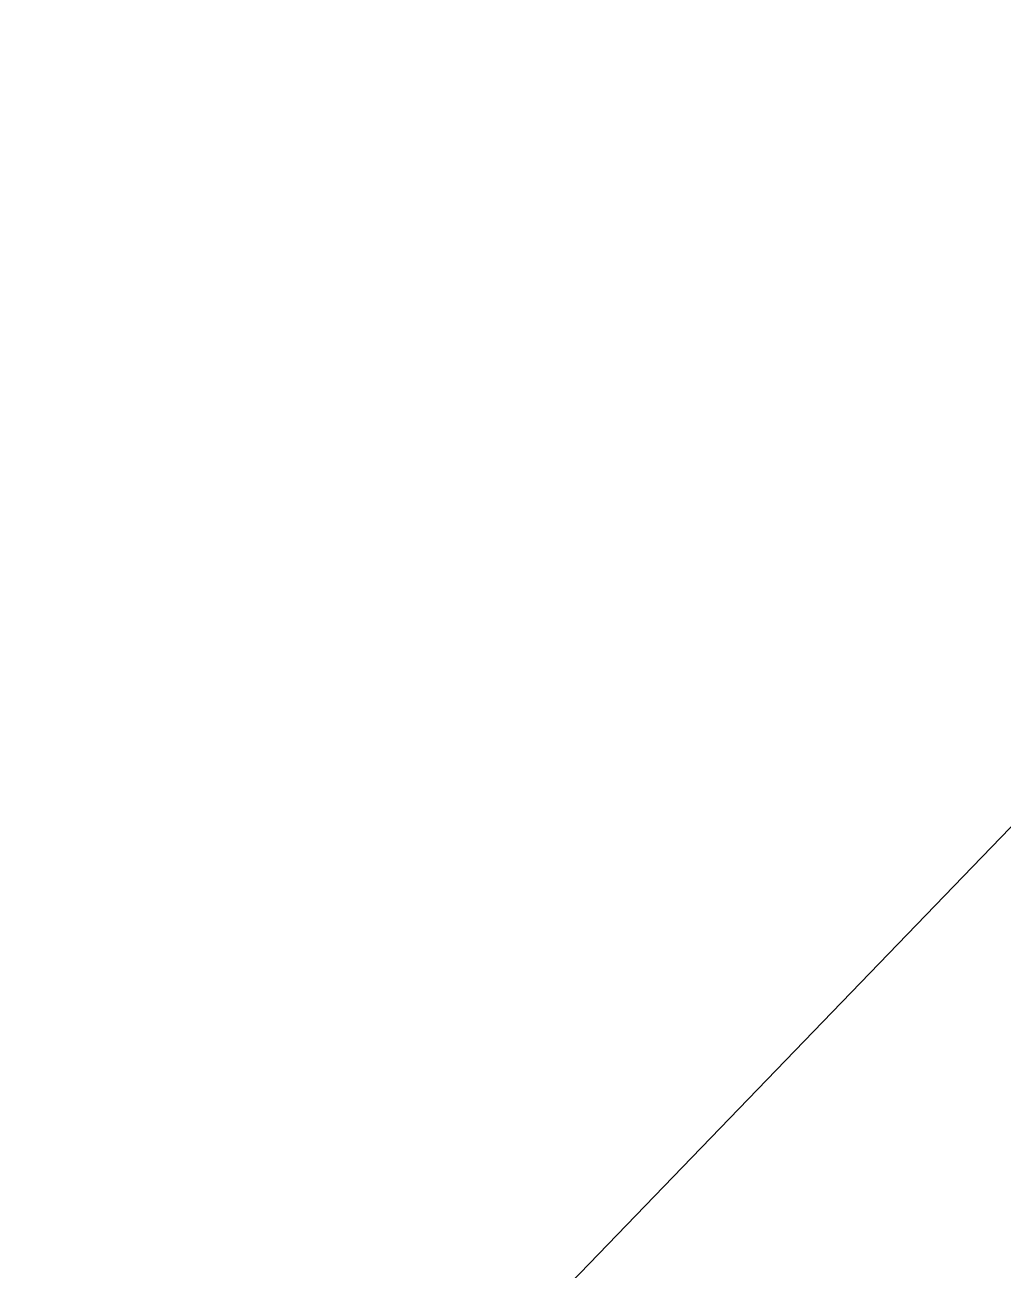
# Model space of a CAD drawing. Extents: x -6800 to 10151, y -13800 to 22163.
# Drawn here: x 127 to 4901, y 16085 to 22163 of the extents above; entities that cross this region are included whole.
import ezdxf
from ezdxf.enums import TextEntityAlignment as Align

# ---------------------------------------------------------------- set-up
doc = ezdxf.new("R2010")
doc.units = 0
doc.header["$LTSCALE"] = 46.255
doc.layers.get('0').update_dxf_attribs({"color": 190, "linetype": 'CONTINUOUS'})
doc.layers.get('Defpoints').update_dxf_attribs({"linetype": 'CONTINUOUS'})
doc.layers.add('Техника. Кран LR 1200', color=250, linetype='CONTINUOUS')
doc.styles.get("Standard").update_dxf_attribs({"font": 'txt', "width": 0.64})

# ---------------------------------------------------------------- blocks, each defined once
blk = doc.blocks.new('LR 1200-20250102.103319')
at = {"color": 0, "linetype": 'ByBlock', "lineweight": -2, "transparency": 16777216}
blk.add_lwpolyline([(-6260.2, 533.9, 0), (-6361.6, 447.3, -0.583183)], format="xyb", dxfattribs=at)
blk = doc.blocks.new('*U195')
at = {"color": 0, "linetype": 'ByBlock', "lineweight": -2, "transparency": 16777216, "xscale": -1, "rotation": 70}
blk.add_blockref('LR 1200-20250102.103319', (6886, 14024), dxfattribs=at)
at = {"layer": 'Defpoints', "color": 0, "linetype": 'ByBlock', "lineweight": -2, "transparency": 16777216, "width": 0.7}
blk.add_attdef('МАРКА', text='', height=250, dxfattribs=at).set_placement((-2441.1, 2084.4), align=Align.MIDDLE_CENTER)
at = {"color": 0, "linetype": 'ByBlock', "lineweight": -2, "transparency": 16777216}
blk.add_lwpolyline([(-5933.7, 6987.4), (7217.7, 20607.6)], dxfattribs=at)

msp = doc.modelspace()

# ---------------------------------------------------------------- block references
at = {"layer": 'Техника. Кран LR 1200'}
msp.add_blockref('*U195', (0, 0), dxfattribs=at)

doc.saveas('drawing.dxf')
